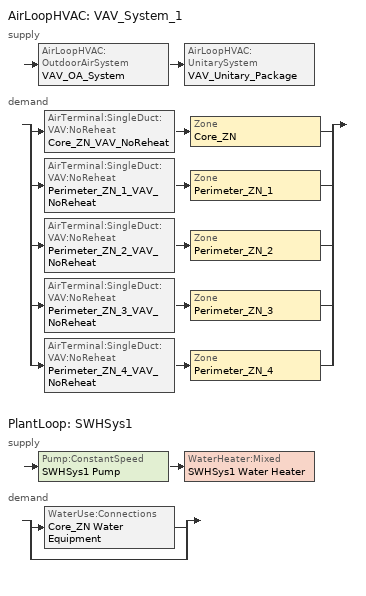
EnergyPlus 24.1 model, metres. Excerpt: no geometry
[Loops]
AirLoopHVAC 'VAV_System_1'
 supply: AirLoopHVAC:OutdoorAirSystem 'VAV_OA_System' > AirLoopHVAC:UnitarySystem 'VAV_Unitary_Package'
 demand: split
  | AirTerminal:SingleDuct:VAV:NoReheat 'Core_ZN_VAV_NoReheat' > Zone 'Core_ZN'
  | AirTerminal:SingleDuct:VAV:NoReheat 'Perimeter_ZN_1_VAV_NoReheat' > Zone 'Perimeter_ZN_1'
  | AirTerminal:SingleDuct:VAV:NoReheat 'Perimeter_ZN_2_VAV_NoReheat' > Zone 'Perimeter_ZN_2'
  | AirTerminal:SingleDuct:VAV:NoReheat 'Perimeter_ZN_3_VAV_NoReheat' > Zone 'Perimeter_ZN_3'
  | AirTerminal:SingleDuct:VAV:NoReheat 'Perimeter_ZN_4_VAV_NoReheat' > Zone 'Perimeter_ZN_4'
PlantLoop 'SWHSys1'
 supply: Pump:ConstantSpeed 'SWHSys1 Pump' > WaterHeater:Mixed 'SWHSys1 Water Heater'
 demand: split
  | WaterUse:Connections 'Core_ZN Water Equipment'
  | bypass
[AirLoopHVAC]
VAV_System_1: Design supply air flow rate=Autosize
[AirLoopHVAC:UnitarySystem] Availability schedule=Always_On; Control type=Load; Cooling coil=VAV_Cooling_Coil; Cooling supply air flow rate=Autosize; Cooling supply air flow rate method=SupplyAirFlowRate; Dehumidification control type=None; Fan placement=DrawThrough; Heating coil=VAV_Heating_Coil; Heating supply air flow rate=Autosize; Heating supply air flow rate method=SupplyAirFlowRate; Maximum outdoor dry bulb temperature for supplemental heater operation=21; Maximum supply air temperature=Autosize; No load supply air flow rate=Autosize; No load supply air flow rate control set to low speed=No; No load supply air flow rate method=SupplyAirFlowRate; Supply air fan operating mode schedule=HVACOperationSchd; Supply fan=VAV_Supply_Fan
Name | Controlling zone or thermostat location
VAV_Unitary_Package | Core_ZN
VAV_Unitary_Package2 | Perimeter_ZN_1
VAV_Unitary_Package3 | Perimeter_ZN_2
VAV_Unitary_Package4 | Perimeter_ZN_3
VAV_Unitary_Package5 | Perimeter_ZN_4
[AirTerminal:SingleDuct:VAV:NoReheat] Availability schedule=Always_On; Constant minimum air flow fraction=Autosize; Maximum air flow rate=Autosize; Zone minimum air flow input method=Constant
Core_ZN_VAV_NoReheat; Perimeter_ZN_1_VAV_NoReheat; Perimeter_ZN_2_VAV_NoReheat; Perimeter_ZN_3_VAV_NoReheat; Perimeter_ZN_4_VAV_NoReheat
[Coil:Cooling:DX:SingleSpeed]
VAV_Cooling_Coil: Availability schedule=Always_On; Energy input ratio function of flow fraction curve=SmDXalt_EIRFF; Energy input ratio function of temperature curve=SmDXalt_EIRFT; Gross rated cooling cop=3; Gross rated sensible heat ratio=Autosize; Gross rated total cooling capacity=Autosize; Part load fraction correlation curve=SmDXalt_PLR; Rated air flow rate=Autosize; Total cooling capacity function of flow fraction curve=SmDXalt_CapFF; Total cooling capacity function of temperature curve=SmDXalt_CapFT
[Coil:Heating:Fuel]
VAV_Heating_Coil: Availability schedule=Always_On; Burner efficiency=0.8; Fuel type=NaturalGas; Nominal capacity=Autosize; Off cycle parasitic fuel load=0; On cycle parasitic electric load=0
[Controller:MechanicalVentilation] Availability schedule=MinOA_MotorizedDamper_Sched; Demand controlled ventilation=No; System outdoor air method=ZoneSum; Design specification zone air distribution object name 1=CM DSZAD Building
Name | Zone or zonelist name 1 | Design specification outdoor air object name 1
Core_ZN_DCV | Core_ZN | SZ DSOA Core_ZN
Perimeter_ZN_1_DCV | Perimeter_ZN_1 | SZ DSOA Perimeter_ZN_1
Perimeter_ZN_2_DCV | Perimeter_ZN_2 | SZ DSOA Perimeter_ZN_2
Perimeter_ZN_3_DCV | Perimeter_ZN_3 | SZ DSOA Perimeter_ZN_3
Perimeter_ZN_4_DCV | Perimeter_ZN_4 | SZ DSOA Perimeter_ZN_4
[Controller:OutdoorAir]
VAV_OA_Controller: Economizer control action type=ModulateFlow; Economizer control type=NoEconomizer; Economizer maximum limit dry bulb temperature=28; Economizer maximum limit enthalpy=64000; Economizer minimum limit dry bulb temperature=-100; Lockout type=NoLockout; Maximum outdoor air flow rate=Autosize; Minimum limit type=FixedMinimum; Minimum outdoor air flow rate=Autosize; Minimum outdoor air schedule=MinOA_MotorizedDamper_Sched
[DesignSpecification:OutdoorAir] Outdoor air flow per zone floor area=0.0004318; Outdoor air method=Flow/Area
SZ DSOA Core_ZN; SZ DSOA Perimeter_ZN_1; SZ DSOA Perimeter_ZN_2; SZ DSOA Perimeter_ZN_3; SZ DSOA Perimeter_ZN_4
[DesignSpecification:ZoneAirDistribution]
CM DSZAD Building: Zone air distribution effectiveness in cooling mode=1; Zone air distribution effectiveness in heating mode=1
[Fan:VariableVolume]
VAV_Supply_Fan: Availability schedule=HVACOperationSchd; End use subcategory=General; Fan power coefficient 1=0.350712; Fan power coefficient 2=0.308505; Fan power coefficient 3=-0.541374; Fan power coefficient 4=0.871988; Fan power coefficient 5=0; Fan power minimum flow fraction=0.25; Fan power minimum flow rate input method=Fraction; Fan total efficiency=0.7; Maximum flow rate=Autosize; Motor efficiency=0.9; Motor in airstream fraction=1; Pressure rise=1000
[PlantEquipmentList]
SWHSys1 Heater List: SWHSys1 Water Heater, WaterHeater:Mixed
[PlantEquipmentOperation:HeatingLoad]
SWHSys1 Heat Only: Load range 1 lower limit=0; Load range 1 upper limit=1e+15; Range 1 equipment list=SWHSys1 Heater List
[PlantEquipmentOperationSchemes]
SWHSys1 Op Scheme: Control scheme 1=SWHSys1 Heat Only; Control scheme 1 schedule=Always_On
[PlantLoop]
SWHSys1: Fluid type=Water; Load distribution scheme=Optimal; Maximum loop flow rate=Autosize; Maximum loop temperature=75; Minimum loop flow rate=0; Minimum loop temperature=10; Plant equipment operation scheme=SWHSys1 Op Scheme; Plant loop volume=Autocalculate
[Pump:ConstantSpeed]
SWHSys1 Pump: Design flow rate=Autosize; Design power consumption=Autosize; Design pump head=50000; Fraction of motor inefficiencies to fluid stream=0; Motor efficiency=0.9; Pump control type=Intermittent
[SetpointManager:MixedAir]
VAV_Mixed_Air_Manager: Control variable=Temperature; Setpoint node or nodelist=VAV_Mixed_Air_Node
[SetpointManager:Scheduled]
SWHSys1 Loop Setpoint Manager: Control variable=Temperature; Schedule=SHWSys1-Loop-Temp-Schedule; Setpoint node or nodelist=SWHSys1 Supply Outlet Node
[Sizing:Plant]
SWHSys1: Design loop exit temperature=48.89; Loop design temperature difference=5; Loop type=Heating
[Sizing:System]
VAV_System_1: 100 outdoor air in cooling=No; 100 outdoor air in heating=No; Central cooling capacity control method=OnOff; Central cooling design supply air humidity ratio=0.0085; Central cooling design supply air temperature=12.7789; Central heating design supply air humidity ratio=0.008; Central heating design supply air temperature=32.22; Central heating maximum system air flow ratio=1; Cooling design capacity=Autosize; Cooling design capacity method=CoolingDesignCapacity; Cooling supply air flow rate=0; Cooling supply air flow rate method=DesignDay; Design outdoor air flow rate=Autosize; Heating design capacity=Autosize; Heating design capacity method=HeatingDesignCapacity; Heating supply air flow rate=0; Heating supply air flow rate method=DesignDay; Precool design humidity ratio=0.008; Precool design temperature=12.7789; Preheat design humidity ratio=0.008; Preheat design temperature=7; System outdoor air method=ZoneSum; Type of load to size on=Sensible; Type of zone sum to use=NonCoincident; Zone maximum outdoor air fraction=1
[Sizing:Zone] Cooling design air flow method=DesignDay; Cooling design air flow rate=0; Cooling minimum air flow fraction=0; Heating design air flow method=DesignDay; Heating design air flow rate=0; Zone cooling design supply air humidity ratio=0.0085; Zone cooling design supply air humidity ratio difference=0.005; Zone cooling design supply air temperature=14; Zone cooling design supply air temperature input method=SupplyAirTemperature; Zone cooling sizing factor=1.25; Zone heating design supply air humidity ratio=0.008; Zone heating design supply air temperature=32.2211; Zone heating design supply air temperature input method=SupplyAirTemperature; Zone heating sizing factor=1.15; Zone humidification design supply air humidity ratio difference=0.005; Zone latent cooling design supply air humidity ratio input method=HumidityRatioDifference; Zone latent heating design supply air humidity ratio input method=HumidityRatioDifference; Zone load sizing method=Sensible Load Only No Latent Load
Name | Design specification outdoor air object
Core_ZN | SZ DSOA Core_ZN
Perimeter_ZN_1 | SZ DSOA Perimeter_ZN_1
Perimeter_ZN_2 | SZ DSOA Perimeter_ZN_2
Perimeter_ZN_3 | SZ DSOA Perimeter_ZN_3
Perimeter_ZN_4 | SZ DSOA Perimeter_ZN_4
[ThermostatSetpoint:DualSetpoint]
Name | Cooling setpoint temperature schedule | Heating setpoint temperature schedule
Core_ZN Dual SP Control; Perimeter_ZN_1 Dual SP Control; Perimeter_ZN_3 Dual SP Control; Perimeter_ZN_4 Dual SP Control | CLGSETP_SCH_NO_OPTIMUM | HTGSETP_SCH_NO_OPTIMUM
Perimeter_ZN_2 Dual SP Control | CLGSETP_SCH_NO_OPTIMUM_w_SB | HTGSETP_SCH_NO_OPTIMUM_w_SB
[WaterHeater:Mixed]
SWHSys1 Water Heater: Ambient temperature indicator=Zone; Ambient temperature zone=CORE_ZN; Deadband temperature difference=0.1; Heater control type=Cycle; Heater fuel type=Electricity; Heater maximum capacity=35168.52; Heater thermal efficiency=1; Maximum temperature limit=85; Off cycle loss coefficient to ambient temperature=1.20598; Off cycle parasitic fuel consumption rate=0; Off cycle parasitic fuel type=Electricity; Off cycle parasitic heat fraction to tank=0; On cycle loss coefficient to ambient temperature=1.20598; On cycle parasitic fuel consumption rate=0; On cycle parasitic fuel type=Electricity; Peak use flow rate=4.048e-06; Setpoint temperature schedule=SHWSys1 Water Heater Setpoint Temperature Schedule; Tank volume=0.4542; Use flow rate fraction schedule=BLDG_SWH_SCH
[WaterUse:Connections]
Core_ZN Water Equipment: Water use equipment name 1=Core_ZN Water Equipment
[WaterUse:Equipment]
Core_ZN Water Equipment: Zone=Core_ZN; Cold water supply temperature schedule=Cold Water Temp Schedule; End use subcategory=WaterUse; Flow rate fraction schedule=BLDG_SWH_SCH; Hot water supply temperature schedule=Core_ZN Water Equipment Hot Supply Temp Sched; Latent fraction schedule=Core_ZN Water Equipment Latent fract sched; Peak flow rate=4.048e-06; Sensible fraction schedule=Core_ZN Water Equipment Sensible fract sched; Target temperature schedule=Core_ZN Water Equipment Temp Sched
[ZoneControl:Thermostat] Control type schedule=Dual Zone Control Type Sched
Name | Zone or zonelist | Control 1
Core_ZN Thermostat | Core_ZN | Core_ZN Dual SP Control
Perimeter_ZN_1 Thermostat | Perimeter_ZN_1 | Perimeter_ZN_1 Dual SP Control
Perimeter_ZN_2 Thermostat | Perimeter_ZN_2 | Perimeter_ZN_2 Dual SP Control
Perimeter_ZN_3 Thermostat | Perimeter_ZN_3 | Perimeter_ZN_3 Dual SP Control
Perimeter_ZN_4 Thermostat | Perimeter_ZN_4 | Perimeter_ZN_4 Dual SP Control
[Zone equipment]
Core_ZN: Core_ZN_VAV_NoReheat
Perimeter_ZN_1: Perimeter_ZN_1_VAV_NoReheat
Perimeter_ZN_2: Perimeter_ZN_2_VAV_NoReheat
Perimeter_ZN_3: Perimeter_ZN_3_VAV_NoReheat
Perimeter_ZN_4: Perimeter_ZN_4_VAV_NoReheat
[Curve:Biquadratic] Maximum value of x=23.88889; Maximum value of y=50; Minimum value of x=12.77778; Minimum value of y=15
Name | Coefficient1 constant | Coefficient2 x | Coefficient3 x 2 | Coefficient4 y | Coefficient5 y 2 | Coefficient6 x y
SmDXalt_CapFT | 0.766956 | 0.0107756 | -4.14703e-05 | 0.00134961 | -0.000261144 | 0.000457488
SmDXalt_EIRFT | 0.297145 | 0.0430933 | -0.000748766 | 0.00597727 | 0.000482112 | -0.000956448
[Curve:Quadratic]
Name | Maximum value of x | Minimum value of x | Coefficient1 constant | Coefficient2 x | Coefficient3 x 2
SmDXalt_CapFF | 1.5 | 0.5 | 0.8 | 0.2 | 0
SmDXalt_EIRFF | 1.5 | 0.5 | 1.156 | -0.1816 | 0.0256
SmDXalt_PLR | 1 | 0 | 0.85 | 0.15 | 0
[Schedule:Compact]
ALWAYS_ON: Through: 12/31, For: AllDays, Until: 24:00, 1
BLDG_SWH_SCH: Through: 12/31, For: WeekDays, Until: 7:00, 0, Until: 8:00, 0.27, Until: 9:00, 0.55, Until: 11:00, 0.64, Until: 12:00, 0.82, Until: 13:00, 1, Until: 14:00, 0.91, Until: 16:00, 0.55, Until: 17:00, 0.73, Until: 19:00, 0.37, Until: 20:00, 0.18, Until: 21:00, 0.27, Until: 22:00, 0.09, Until: 24:00, 0, For: Weekends, Until: 24:00, 0, For: Holiday, Until: 24:00, 0, For: WinterDesignDay, Until: 7:00, 0, Until: 8:00, 0.27, Until: 9:00, 0.55, Until: 11:00, 0.64, Until: 12:00, 0.82, Until: 13:00, 1, Until: 14:00, 0.91, Until: 16:00, 0.55, Until: 17:00, 0.73, Until: 19:00, 0.37, Until: 20:00, 0.18, Until: 21:00, 0.27, Until: 22:00, 0.09, Until: 24:00, 0, For: SummerDesignDay, Until: 7:00, 0, Until: 8:00, 0.27, Until: 9:00, 0.55, Until: 11:00, 0.64, Until: 12:00, 0.82, Until: 13:00, 1, Until: 14:00, 0.91, Until: 16:00, 0.55, Until: 17:00, 0.73, Until: 19:00, 0.37, Until: 20:00, 0.18, Until: 21:00, 0.27, Until: 22:00, 0.09, Until: 24:00, 0, For: CustomDay1, Until: 24:00, 0, For: CustomDay2, Until: 24:00, 0
CLGSETP_SCH_NO_OPTIMUM: Through: 12/31, For: WeekDays, Until: 6:00, 29.44, Until: 7:00, 23.89, Until: 18:00, 23.89, Until: 24:00, 29.44, For: Weekends, Until: 24:00, 29.44, For: Holiday, Until: 24:00, 29.44, For: WinterDesignDay, Until: 24:00, 29.44, For: SummerDesignDay, Until: 24:00, 23.89, For: CustomDay1, Until: 24:00, 29.44, For: CustomDay2, Until: 24:00, 29.44
CLGSETP_SCH_NO_OPTIMUM_w_SB: Through: 12/31, For: Weekdays, Until: 01:00, 29.44, Until: 02:00, 29.44, Until: 03:00, 29.44, Until: 04:00, 29.44, Until: 05:00, 29.44, Until: 06:00, 29.44, Until: 07:00, 23.89, Until: 08:00, 23.89, Until: 09:00, 23.89, Until: 10:00, 23.89, Until: 11:00, 24.4456, Until: 12:00, 23.89, Until: 13:00, 24.4456, Until: 14:00, 23.89, Until: 15:00, 24.4456, Until: 16:00, 23.89, Until: 17:00, 23.89, Until: 18:00, 23.89, Until: 19:00, 29.44, Until: 20:00, 29.44, Until: 21:00, 29.44, Until: 22:00, 29.44, Until: 23:00, 29.44, Until: 24:00, 29.44, For: Weekends, Until: 01:00, 29.44, Until: 02:00, 29.44, Until: 03:00, 29.44, Until: 04:00, 29.44, Until: 05:00, 29.44, Until: 06:00, 29.44, Until: 07:00, 29.44, Until: 08:00, 29.44, Until: 09:00, 29.44, Until: 10:00, 29.44, Until: 11:00, 29.44, Until: 12:00, 29.44, Until: 13:00, 29.44, Until: 14:00, 29.44, Until: 15:00, 29.44, Until: 16:00, 29.44, Until: 17:00, 29.44, Until: 18:00, 29.44, Until: 19:00, 29.44, Until: 20:00, 29.44, Until: 21:00, 29.44, Until: 22:00, 29.44, Until: 23:00, 29.44, Until: 24:00, 29.44, For: Holiday, Until: 24:00, 29.44, For: WinterDesignDay, Until: 24:00, 29.44, For: SummerDesignDay, Until: 24:00, 23.89, For: CustomDay1, Until: 24:00, 29.44, For: CustomDay2, Until: 24:00, 29.44
Cold Water Temp Schedule: Through: 12/31, For: AllDays, Until: 24:00, 15
Core_ZN Water Equipment Hot Supply Temp Sched: Through: 12/31, For: AllDays, Until: 24:00, 55
Core_ZN Water Equipment Latent fract sched: Through: 12/31, For: AllDays, Until: 24:00, 0.05
Core_ZN Water Equipment Sensible fract sched: Through: 12/31, For: AllDays, Until: 24:00, 0.2
Core_ZN Water Equipment Temp Sched: Through: 12/31, For: AllDays, Until: 24:00, 30
Dual Zone Control Type Sched: Through: 12/31, For: AllDays, Until: 24:00, 4
HTGSETP_SCH_NO_OPTIMUM: Through: 12/31, For: WeekDays, Until: 6:00, 15.56, Until: 7:00, 21.11, Until: 19:00, 21.11, Until: 24:00, 15.56, For: Weekends, Until: 24:00, 15.56, For: Holiday, Until: 24:00, 15.56, For: WinterDesignDay, Until: 24:00, 21.11, For: SummerDesignDay, Until: 24:00, 15.56, For: CustomDay1, Until: 24:00, 15.56, For: CustomDay2, Until: 24:00, 15.56
HTGSETP_SCH_NO_OPTIMUM_w_SB: Through: 12/31, For: Weekdays, Until: 01:00, 15.56, Until: 02:00, 15.56, Until: 03:00, 15.56, Until: 04:00, 15.56, Until: 05:00, 15.56, Until: 06:00, 15.56, Until: 07:00, 21.11, Until: 08:00, 21.11, Until: 09:00, 21.11, Until: 10:00, 21.11, Until: 11:00, 20.5544, Until: 12:00, 21.11, Until: 13:00, 20.5544, Until: 14:00, 21.11, Until: 15:00, 20.5544, Until: 16:00, 21.11, Until: 17:00, 21.11, Until: 18:00, 21.11, Until: 19:00, 21.11, Until: 20:00, 15.56, Until: 21:00, 15.56, Until: 22:00, 15.56, Until: 23:00, 15.56, Until: 24:00, 15.56, For: Weekends, Until: 01:00, 15.56, Until: 02:00, 15.56, Until: 03:00, 15.56, Until: 04:00, 15.56, Until: 05:00, 15.56, Until: 06:00, 15.56, Until: 07:00, 15.56, Until: 08:00, 15.56, Until: 09:00, 15.56, Until: 10:00, 15.56, Until: 11:00, 15.56, Until: 12:00, 15.56, Until: 13:00, 15.56, Until: 14:00, 15.56, Until: 15:00, 15.56, Until: 16:00, 15.56, Until: 17:00, 15.56, Until: 18:00, 15.56, Until: 19:00, 15.56, Until: 20:00, 15.56, Until: 21:00, 15.56, Until: 22:00, 15.56, Until: 23:00, 15.56, Until: 24:00, 15.56, For: Holiday, Until: 24:00, 15.56, For: WinterDesignDay, Until: 24:00, 21.11, For: SummerDesignDay, Until: 24:00, 15.56, For: CustomDay1, Until: 24:00, 15.56, For: CustomDay2, Until: 24:00, 15.56
HVACOperationSchd: Through: 12/31, For: Weekdays SummerDesignDay, Until: 06:00, 0, Until: 19:00, 1, Until: 24:00, 0, For: Weedends WinterDesignDay, Until: 24:00, 0, For: Holidays AllOtherDays, Until: 24:00, 0
MinOA_MotorizedDamper_Sched: Through: 12/31, For: Weekdays SummerDesignDay, Until: 07:00, 0, Until: 19:00, 1, Until: 24:00, 0, For: Weekends WinterDesignDay, Until: 24:00, 0, For: Holidays AllOtherDays, Until: 24:00, 0
SHWSys1 Water Heater Setpoint Temperature Schedule: Through: 12/31, For: AllDays, Until: 24:00, 70
SHWSys1-Loop-Temp-Schedule: Through: 12/31, For: AllDays, Until: 24:00, 60
